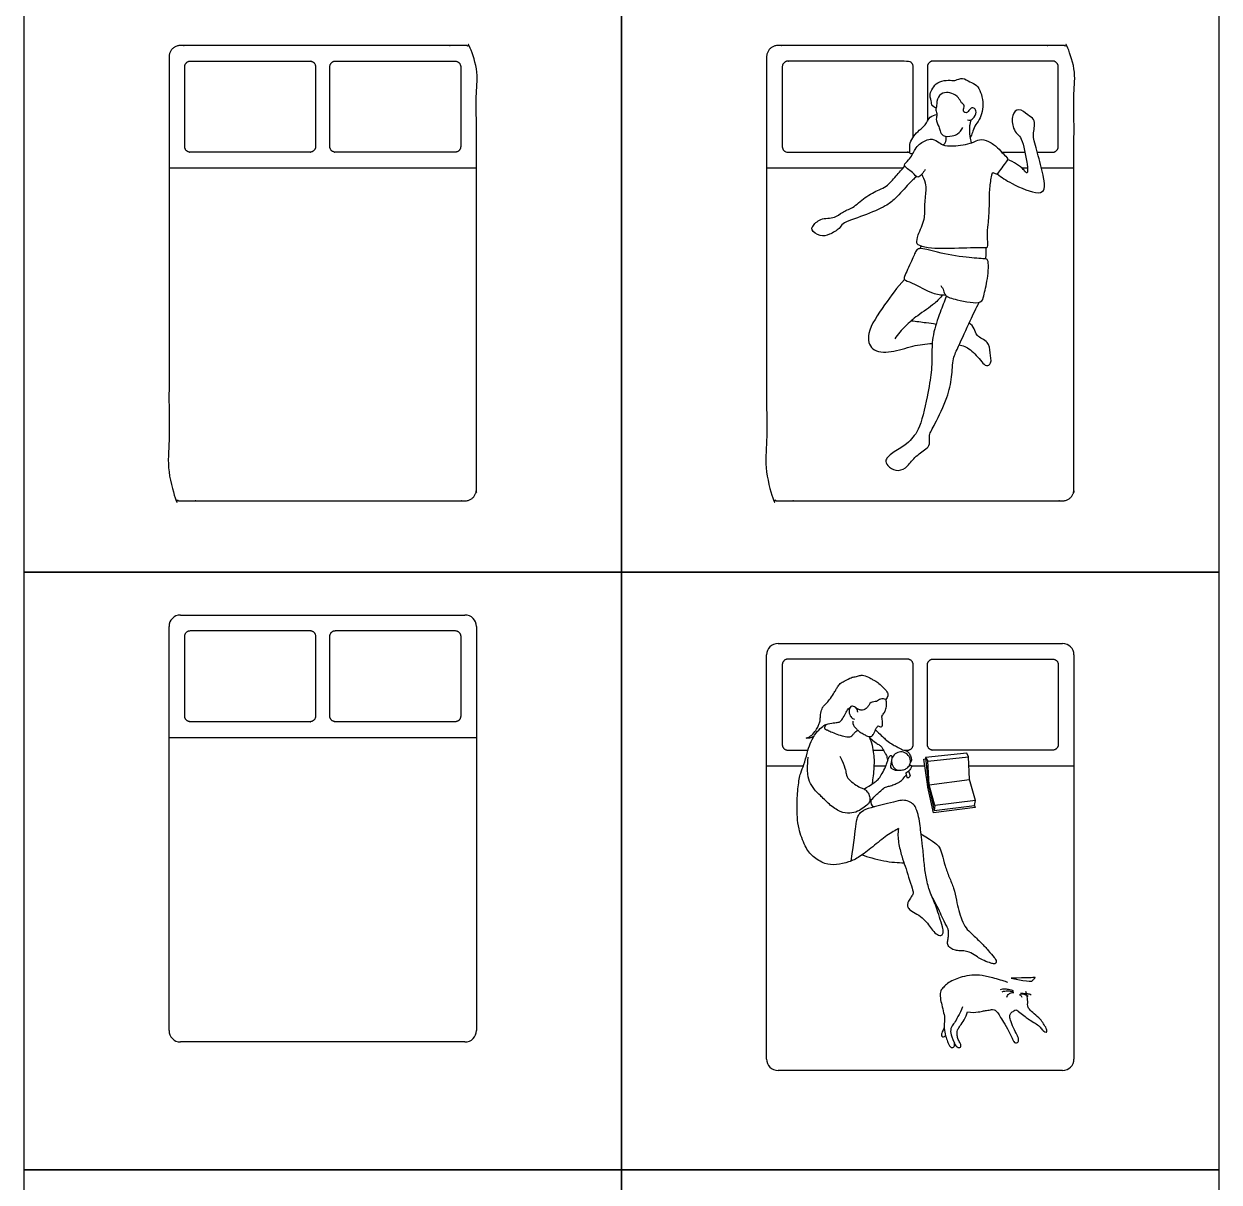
# Model space of a CAD drawing. Header units: millimetres. Extents: x 0 to 22.8, y -0.3 to 16.7.
# Drawn here: x 0.04 to 5.38, y 8.37 to 13.53 of the extents above; entities that cross this region are included whole.
import ezdxf

# ---------------------------------------------------------------- set-up
doc = ezdxf.new("R2010")
doc.units = ezdxf.units.MM
for name, color, linetype, true_color in [('AG-DIAGRAM', 7, 'Continuous', 0xfecc66), ('AG-FURNITURE', 7, 'Continuous', 0x66ccff), ('AG-PEOPLE', 7, 'Continuous', 0xfc6666), ('X-VIEWPORT', 7, 'Continuous', 0xfb0280), ('X-VPRT', 6, 'Continuous', 0xff00ff)]:
    doc.layers.add(name, color=color, linetype=linetype, true_color=true_color)

msp = doc.modelspace()

# ---------------------------------------------------------------- linework, layer by layer
at = {"layer": 'AG-DIAGRAM'}
msp.add_lwpolyline([(3.9946, 10.2236), (3.9955, 10.2236)], dxfattribs=at)
at = {"layer": 'AG-FURNITURE'}
for p, q in [((0.6913, 12.8919), (2.0629, 12.8919)), ((3.3583, 12.8919), (3.9679, 12.8919)), ((4.496, 12.8919), (4.5225, 12.8919)), ((4.5847, 12.8919), (4.7299, 12.8919)), ((0.6913, 10.3506), (2.0629, 10.3506)), ((3.8334, 10.2935), (3.8795, 10.2935))]:
    msp.add_line(p, q, dxfattribs=at)
for points in [[(3.3583, 10.2236), (3.5222, 10.2236)], [(3.8373, 10.2236), (3.8909, 10.2236)], [(4.0046, 10.2236), (4.0645, 10.2236)], [(4.2611, 10.2236), (4.7299, 10.2236)]]:
    msp.add_lwpolyline(points, dxfattribs=at)
for centre, start, end in [((0.7421, 10.8459), 90, 180), ((2.0121, 10.8459), 0, 90), ((3.4091, 10.7189), 90, 180), ((4.6791, 10.7189), 0, 90), ((0.7421, 9.0425), 180, 270), ((2.0121, 9.0425), 270, 360), ((3.4091, 8.9155), 180, 270), ((4.6791, 8.9155), 270, 360)]:
    msp.add_arc(centre, 0.0508, start, end, dxfattribs=at)
for points, weights, knots in [([(0.6913, 13.3872), (0.6913, 13.438), (0.7421, 13.438), (1.3771, 13.438), (2.0121, 13.438), (2.0629, 13.438), (2.0629, 13.3872), (2.0629, 12.4855), (2.0629, 11.4568), (2.0629, 11.406), (2.0121, 11.406), (1.3771, 11.406), (0.7421, 11.406), (0.6913, 11.406), (0.6913, 11.4568), (0.6913, 12.4855), (0.6913, 13.3872)], [1, 0.707106781187, 1, 1, 1, 0.707106781187, 1, 1, 1, 0.707106781187, 1, 1, 1, 0.707106781187, 1, 1, 1], [0, 0, 0, 3.141593, 3.141593, 58.697148, 58.697148, 61.838741, 61.838741, 137.572074, 137.572074, 140.713667, 140.713667, 196.269222, 196.269222, 199.410815, 199.410815, 275.144148, 275.144148, 275.144148]), ([(3.3583, 13.3872), (3.3583, 13.438), (3.4091, 13.438), (4.0441, 13.438), (4.6791, 13.438), (4.7299, 13.438), (4.7299, 13.3872), (4.7299, 12.4855), (4.7299, 11.4568), (4.7299, 11.406), (4.6791, 11.406), (4.0441, 11.406), (3.4091, 11.406), (3.3583, 11.406), (3.3583, 11.4568), (3.3583, 12.4855), (3.3583, 13.3872)], [1, 0.707106781187, 1, 1, 1, 0.707106781187, 1, 1, 1, 0.707106781187, 1, 1, 1, 0.707106781187, 1, 1, 1], [0, 0, 0, 3.141593, 3.141593, 58.697148, 58.697148, 61.838741, 61.838741, 137.572074, 137.572074, 140.713667, 140.713667, 196.269222, 196.269222, 199.410815, 199.410815, 275.144148, 275.144148, 275.144148]), ([(0.7865, 13.3682), (0.7611, 13.3682), (0.7611, 13.3428), (0.7611, 13.165), (0.7611, 12.9872), (0.7611, 12.9618), (0.7865, 12.9618), (1.0405, 12.9618), (1.3199, 12.9618), (1.3453, 12.9618), (1.3453, 12.9872), (1.3453, 13.165), (1.3453, 13.3428), (1.3453, 13.3682), (1.3199, 13.3682), (1.0405, 13.3682), (0.7865, 13.3682)], [1, 0.707106781187, 1, 1, 1, 0.707106781187, 1, 1, 1, 0.707106781187, 1, 1, 1, 0.707106781187, 1, 1, 1], [0, 0, 0, 1.570796, 1.570796, 19.070796, 19.070796, 20.641593, 20.641593, 44.641593, 44.641593, 46.212389, 46.212389, 63.712389, 63.712389, 65.283185, 65.283185, 89.283185, 89.283185, 89.283185]), ([(1.4342, 13.3682), (1.4088, 13.3682), (1.4088, 13.3428), (1.4088, 13.165), (1.4088, 12.9872), (1.4088, 12.9618), (1.4342, 12.9618), (1.739, 12.9618), (1.9676, 12.9618), (1.993, 12.9618), (1.993, 12.9872), (1.993, 13.165), (1.993, 13.3428), (1.993, 13.3682), (1.9676, 13.3682), (1.739, 13.3682), (1.4342, 13.3682)], [1, 0.707106781187, 1, 1, 1, 0.707106781187, 1, 1, 1, 0.707106781187, 1, 1, 1, 0.707106781187, 1, 1, 1], [0, 0, 0, 1.570796, 1.570796, 19.070796, 19.070796, 20.641593, 20.641593, 44.641593, 44.641593, 46.212389, 46.212389, 63.712389, 63.712389, 65.283185, 65.283185, 89.283185, 89.283185, 89.283185]), ([(4.0123, 13.0285), (4.0123, 13.1856), (4.0123, 13.3428), (4.0123, 13.3682), (3.9869, 13.3682), (3.7075, 13.3682), (3.4535, 13.3682), (3.4281, 13.3682), (3.4281, 13.3428), (3.4281, 13.165), (3.4281, 12.9872), (3.4281, 12.9618), (3.4535, 12.9618), (3.7075, 12.9618), (3.9869, 12.9618), (3.9921, 12.9618), (3.9969, 12.9638)], [1, 1, 1, 0.707106781187, 1, 1, 1, 0.707106781187, 1, 1, 1, 0.707106781187, 1, 1, 1, 0.922075093605, 0.885614384034], [48.242856, 48.242856, 48.242856, 63.712389, 63.712389, 65.283185, 65.283185, 89.283185, 89.283185, 90.853982, 90.853982, 108.353982, 108.353982, 109.924778, 109.924778, 133.924778, 133.924778, 134.342692, 134.342692, 134.342692]), ([(4.5662, 12.9618), (4.6012, 12.9618), (4.6346, 12.9618), (4.66, 12.9618), (4.66, 12.9872), (4.66, 13.165), (4.66, 13.3428), (4.66, 13.3682), (4.6346, 13.3682), (4.406, 13.3682), (4.1012, 13.3682), (4.0758, 13.3682), (4.0758, 13.3428), (4.0758, 13.2218), (4.0758, 13.1009)], [1, 1, 1, 0.707106781187, 1, 1, 1, 0.707106781187, 1, 1, 1, 0.707106781187, 1, 1, 1], [41.132572, 41.132572, 41.132572, 44.641593, 44.641593, 46.212389, 46.212389, 63.712389, 63.712389, 65.283185, 65.283185, 89.283185, 89.283185, 90.853982, 90.853982, 102.759155, 102.759155, 102.759155]), ([(0.7865, 10.8269), (0.7611, 10.8269), (0.7611, 10.8015), (0.7611, 10.6237), (0.7611, 10.4459), (0.7611, 10.4205), (0.7865, 10.4205), (1.0405, 10.4205), (1.3199, 10.4205), (1.3453, 10.4205), (1.3453, 10.4459), (1.3453, 10.6237), (1.3453, 10.8015), (1.3453, 10.8269), (1.3199, 10.8269), (1.0405, 10.8269), (0.7865, 10.8269)], [1, 0.707106781187, 1, 1, 1, 0.707106781187, 1, 1, 1, 0.707106781187, 1, 1, 1, 0.707106781187, 1, 1, 1], [0, 0, 0, 1.570796, 1.570796, 19.070796, 19.070796, 20.641593, 20.641593, 44.641593, 44.641593, 46.212389, 46.212389, 63.712389, 63.712389, 65.283185, 65.283185, 89.283185, 89.283185, 89.283185]), ([(1.4342, 10.8269), (1.4088, 10.8269), (1.4088, 10.8015), (1.4088, 10.6237), (1.4088, 10.4459), (1.4088, 10.4205), (1.4342, 10.4205), (1.739, 10.4205), (1.9676, 10.4205), (1.993, 10.4205), (1.993, 10.4459), (1.993, 10.6237), (1.993, 10.8015), (1.993, 10.8269), (1.9676, 10.8269), (1.739, 10.8269), (1.4342, 10.8269)], [1, 0.707106781187, 1, 1, 1, 0.707106781187, 1, 1, 1, 0.707106781187, 1, 1, 1, 0.707106781187, 1, 1, 1], [0, 0, 0, 1.570796, 1.570796, 19.070796, 19.070796, 20.641593, 20.641593, 44.641593, 44.641593, 46.212389, 46.212389, 63.712389, 63.712389, 65.283185, 65.283185, 89.283185, 89.283185, 89.283185]), ([(3.9728, 10.2935), (3.9799, 10.2935), (3.9869, 10.2935), (4.0123, 10.2935), (4.0123, 10.3189), (4.0123, 10.4967), (4.0123, 10.6745), (4.0123, 10.6999), (3.9869, 10.6999), (3.7075, 10.6999), (3.4535, 10.6999), (3.4281, 10.6999), (3.4281, 10.6745), (3.4281, 10.4967), (3.4281, 10.3189), (3.4281, 10.2935), (3.4535, 10.2935), (3.4978, 10.2935), (3.5428, 10.2935)], [1, 1, 1, 0.707106781187, 1, 1, 1, 0.707106781187, 1, 1, 1, 0.707106781187, 1, 1, 1, 0.707106781187, 1, 1, 1], [119.570458, 119.570458, 119.570458, 120.176519, 120.176519, 121.747315, 121.747315, 139.247315, 139.247315, 140.818112, 140.818112, 164.818112, 164.818112, 166.388908, 166.388908, 183.888908, 183.888908, 185.459704, 185.459704, 189.639434, 189.639434, 189.639434]), ([(4.1012, 10.6999), (4.0758, 10.6999), (4.0758, 10.6745), (4.0758, 10.4967), (4.0758, 10.3189), (4.0758, 10.2935), (4.1012, 10.2935), (4.406, 10.2935), (4.6346, 10.2935), (4.66, 10.2935), (4.66, 10.3189), (4.66, 10.4967), (4.66, 10.6745), (4.66, 10.6999), (4.6346, 10.6999), (4.406, 10.6999), (4.1012, 10.6999)], [1, 0.707106781187, 1, 1, 1, 0.707106781187, 1, 1, 1, 0.707106781187, 1, 1, 1, 0.707106781187, 1, 1, 1], [0, 0, 0, 1.570796, 1.570796, 19.070796, 19.070796, 20.641593, 20.641593, 44.641593, 44.641593, 46.212389, 46.212389, 63.712389, 63.712389, 65.283185, 65.283185, 89.283185, 89.283185, 89.283185])]:
    msp.add_rational_spline(points, weights, degree=2, knots=knots, dxfattribs=at)
for points in [[(4.4072, 12.9618), (4.4606, 12.9618), (4.5108, 12.9618)], [(0.7421, 10.8967), (1.3771, 10.8967), (2.0121, 10.8967)], [(0.6913, 9.0425), (0.6913, 9.9442), (0.6913, 10.8459)], [(2.0629, 10.8459), (2.0629, 9.9442), (2.0629, 9.0425)], [(3.4091, 10.7697), (4.0441, 10.7697), (4.6791, 10.7697)], [(3.3583, 8.9155), (3.3583, 9.8172), (3.3583, 10.7189)], [(4.7299, 10.7189), (4.7299, 9.8172), (4.7299, 8.9155)], [(2.0121, 8.9917), (1.3771, 8.9917), (0.7421, 8.9917)], [(4.6791, 8.8647), (4.0441, 8.8647), (3.4091, 8.8647)]]:
    msp.add_open_spline(points, degree=2, dxfattribs=at)
at = {"layer": 'AG-PEOPLE'}
for p, q in [((4.0432, 12.5315), (4.0473, 12.5432)), ((3.9792, 10.1918), (3.9817, 10.1827)), ((3.9792, 10.1918), (3.9845, 10.1723)), ((3.9919, 10.2007), (3.9989, 10.1797))]:
    msp.add_line(p, q, dxfattribs=at)
for points in [[(4.2867, 10.0473), (4.2887, 10.0381), (4.1023, 10.0143), (4.0779, 10.129), (4.0766, 10.1415), (4.0602, 10.2537), (4.0678, 10.2548)], [(4.2517, 10.2809), (4.0672, 10.2602)], [(4.0672, 10.2602), (4.081, 10.1352), (4.0833, 10.1237), (4.1053, 10.0241), (4.2867, 10.0473), (4.2903, 10.0684), (4.1092, 10.0463), (4.1053, 10.0241)], [(4.0672, 10.2602), (4.0777, 10.245)], [(4.0838, 10.1391), (4.0777, 10.245), (4.2595, 10.2646)], [(4.2595, 10.2646), (4.2517, 10.2809)], [(4.2903, 10.0684), (4.2634, 10.1624), (4.2595, 10.2646)], [(4.1092, 10.0463), (4.0838, 10.1391), (4.2634, 10.1624)]]:
    msp.add_lwpolyline(points, dxfattribs=at)
msp.add_arc((3.9578, 10.2439), 0.042, 327.733, 252.9583, dxfattribs=at)
for points, knots in [([(4.1155, 13.1602), (4.1079, 13.1614), (4.0917, 13.1709), (4.0976, 13.1856), (4.0825, 13.2152), (4.0965, 13.2403), (4.1118, 13.2701), (4.1491, 13.2839), (4.1847, 13.2825), (4.2023, 13.2808), (4.2337, 13.2988), (4.2654, 13.2727), (4.3014, 13.2644), (4.3319, 13.1863), (4.3131, 13.1057), (4.2845, 13.0808), (4.2781, 13.0488), (4.2706, 13.0352), (4.2671, 13.0284)], [0, 0, 0, 0, 0.274163, 0.48169, 0.795301, 1.094289, 1.419453, 1.774168, 2.111936, 2.351908, 2.671143, 3.018085, 3.353051, 3.856321, 4.371077, 4.71405, 5.029129, 5.304366, 5.304366, 5.304366, 5.304366]), ([(4.2553, 13.1065), (4.2588, 13.105), (4.2673, 13.1016), (4.2873, 13.1168), (4.2972, 13.1475), (4.284, 13.1584), (4.2739, 13.1625), (4.2604, 13.1477), (4.25, 13.1339), (4.2378, 13.1424), (4.2346, 13.1492), (4.2442, 13.1708), (4.2257, 13.1816), (4.2165, 13.2075), (4.1851, 13.227), (4.1525, 13.2305), (4.1194, 13.2125), (4.1166, 13.1708), (4.1162, 13.1605), (4.1107, 13.1489), (4.1223, 13.1286), (4.1102, 13.1095), (4.1279, 13.0758), (4.1311, 13.0579), (4.1428, 13.0292), (4.1877, 13.034), (4.2115, 13.0414), (4.2291, 13.0611), (4.2344, 13.0721)], [0, 0, 0, 0, 0.192378, 0.468, 0.779038, 0.996088, 1.166729, 1.415919, 1.640522, 1.833075, 1.986293, 2.239264, 2.481029, 2.776641, 3.11668, 3.440076, 3.772963, 4.12802, 4.3129, 4.503254, 4.763254, 5.020807, 5.359711, 5.615037, 5.903133, 6.265287, 6.558924, 6.905192, 6.905192, 6.905192, 6.905192]), ([(4.0119, 12.9572), (4.0078, 12.9555), (3.9939, 12.9514), (3.9997, 12.9774), (3.9918, 13.0057), (4.0389, 13.0633), (4.0678, 13.08), (4.0842, 13.1232), (4.1078, 13.128), (4.1184, 13.1293)], [0, 0, 0, 0, 0.208703, 0.456729, 0.768734, 1.24431, 1.586654, 1.952366, 2.276034, 2.276034, 2.276034, 2.276034]), ([(4.3874, 12.8653), (4.4079, 12.8489), (4.4465, 12.8216), (4.5686, 12.7688), (4.6037, 12.7964), (4.5946, 12.8533), (4.5725, 12.942), (4.5472, 13.0263), (4.5497, 13.0476), (4.5541, 13.0783), (4.5533, 13.111), (4.5234, 13.1261), (4.484, 13.1637), (4.4495, 13.1269), (4.4563, 13.0683), (4.4768, 13.0427), (4.4988, 13.0219), (4.5096, 12.9675), (4.5206, 12.9153), (4.5257, 12.8644), (4.5118, 12.8731), (4.5052, 12.8877), (4.4597, 12.9203), (4.4335, 12.9288)], [0, 0, 0, 0, 0.508778, 1.147168, 1.466036, 1.874534, 2.446556, 2.974518, 3.233877, 3.548577, 3.859219, 4.185695, 4.575544, 4.921905, 5.352505, 5.675569, 5.98056, 6.39665, 6.848528, 7.20588, 7.361043, 7.591896, 8.112684, 8.112684, 8.112684, 8.112684]), ([(4.2729, 13.0036), (4.2701, 13.0129), (4.2652, 13.0303), (4.2645, 13.0802), (4.2681, 13.0948), (4.2701, 13.103), (4.2733, 13.1072)], [0, 0, 0, 0, 0.309534, 0.705927, 0.925626, 1.134949, 1.134949, 1.134949, 1.134949]), ([(4.0652, 12.8845), (4.0616, 12.8768), (4.0519, 12.8644), (4.0319, 12.8425), (4.0114, 12.8731), (3.9601, 12.9033), (3.9964, 12.9261), (4.0213, 12.9757), (4.0373, 12.998), (4.0879, 13.0278), (4.1217, 13.0102), (4.1444, 12.9913), (4.1925, 12.9879), (4.2759, 12.9995), (4.3066, 13.023), (4.3511, 13.0112), (4.39, 12.9837), (4.4118, 12.9546), (4.4382, 12.9347), (4.4278, 12.9182), (4.3898, 12.8697), (4.3849, 12.8607), (4.3654, 12.8755), (4.3587, 12.8482), (4.3504, 12.7897), (4.3519, 12.7234), (4.3463, 12.6373), (4.3392, 12.595), (4.348, 12.5342), (4.3273, 12.5363), (4.2105, 12.5326), (4.0865, 12.5298), (4.0349, 12.5464), (4.0265, 12.5579), (4.0332, 12.5962), (4.0675, 12.6632), (4.0612, 12.7202), (4.0718, 12.7895), (4.0686, 12.8233), (4.058, 12.8513), (4.0507, 12.8634)], [0, 0, 0, 0, 0.289986, 0.555279, 0.877736, 1.27508, 1.585102, 2.012648, 2.324064, 2.740654, 3.077481, 3.377662, 3.772344, 4.297507, 4.643152, 5.011324, 5.407669, 5.761952, 6.061365, 6.294408, 6.748303, 6.907296, 7.137415, 7.387417, 7.831758, 8.31363, 8.836083, 9.237895, 9.647048, 9.843271, 10.458324, 11.127483, 11.518823, 11.704851, 12.0457, 12.541976, 12.983054, 13.454108, 13.79082, 14.164717, 14.164717, 14.164717, 14.164717]), ([(4.1455, 12.9947), (4.1493, 12.997), (4.1581, 13.0017), (4.1611, 13.0234), (4.1585, 13.0329)], [0, 0, 0, 0, 0.2086999, 0.5198915, 0.5198915, 0.5198915, 0.5198915]), ([(4.0272, 12.8531), (4.0156, 12.8425), (3.9927, 12.8223), (3.9331, 12.7529), (3.8887, 12.7198), (3.7944, 12.678), (3.6953, 12.6483), (3.6852, 12.6199), (3.6382, 12.593), (3.5984, 12.5819), (3.5555, 12.6139), (3.5633, 12.6324), (3.598, 12.6714), (3.6634, 12.6641), (3.6945, 12.697), (3.7455, 12.7121), (3.794, 12.7622), (3.8601, 12.7952), (3.8942, 12.8064), (3.9366, 12.8576), (3.9624, 12.8853), (3.9753, 12.9005)], [0, 0, 0, 0, 0.39321, 0.930126, 1.362069, 1.952566, 2.520998, 2.815996, 3.223865, 3.594973, 3.976119, 4.201198, 4.596508, 5.044434, 5.414459, 5.820935, 6.304049, 6.789886, 7.131693, 7.58573, 8.028516, 8.028516, 8.028516, 8.028516]), ([(4.3365, 12.4855), (4.3376, 12.4949), (4.3386, 12.5137), (4.3378, 12.5282), (4.337, 12.5354)], [0, 0, 0, 0, 0.3043437, 0.5711779, 0.5711779, 0.5711779, 0.5711779]), ([(4.1358, 12.367), (4.1403, 12.3597), (4.1496, 12.3453), (4.1528, 12.3186), (4.2076, 12.3017), (4.3193, 12.2798), (4.3274, 12.3247), (4.3458, 12.3927), (4.3518, 12.4843), (4.3275, 12.4866), (4.2424, 12.4912), (4.1274, 12.5116), (4.0414, 12.5374), (4.0232, 12.5219), (4.0053, 12.4761), (3.9743, 12.4104), (3.9681, 12.3907), (4.014, 12.3799), (4.0969, 12.3276), (4.1367, 12.3257), (4.1564, 12.3244)], [0, 0, 0, 0, 0.2889, 0.55675, 0.986394, 1.570182, 1.891814, 2.398797, 2.918022, 3.144294, 3.660861, 4.314895, 4.833147, 5.072757, 5.478644, 5.974843, 6.186472, 6.544497, 7.117019, 7.557571, 7.557571, 7.557571, 7.557571]), ([(3.973, 12.3936), (3.9407, 12.3583), (3.8871, 12.2845), (3.8011, 12.1611), (3.8214, 12.0713), (3.9184, 12.0657), (4.0089, 12.1003), (4.0681, 12.106), (4.0974, 12.1087)], [0, 0, 0, 0, 0.686274, 1.3778, 1.855861, 2.375922, 2.947164, 3.484726, 3.484726, 3.484726, 3.484726]), ([(4.1447, 12.3252), (4.133, 12.3116), (4.1093, 12.2843), (4.0303, 12.2329), (3.9774, 12.188), (3.9443, 12.1491), (3.9298, 12.1289)], [0, 0, 0, 0, 0.420667, 0.970514, 1.455911, 1.950107, 1.950107, 1.950107, 1.950107]), ([(4.1609, 12.3202), (4.1508, 12.2961), (4.1328, 12.247), (4.0972, 12.1503), (4.0955, 12.0651), (4.0955, 12.0253), (4.0939, 11.9752), (4.0761, 11.8716), (4.0421, 11.7248), (4.0118, 11.6918), (3.9835, 11.6563), (3.9293, 11.6279), (3.8825, 11.5902), (3.8978, 11.562), (3.9342, 11.5348), (3.983, 11.5505), (4.0113, 11.5955), (4.0613, 11.6339), (4.0873, 11.6487), (4.0853, 11.6862), (4.083, 11.7014), (4.113, 11.7547), (4.1671, 11.8667), (4.1862, 11.9551), (4.1878, 12.0433), (4.2163, 12.0957), (4.2668, 12.2131), (4.2931, 12.2648), (4.3068, 12.2919)], [0, 0, 0, 0, 0.507456, 1.092466, 1.617097, 1.970881, 2.359038, 2.962062, 3.66301, 4.036535, 4.407881, 4.869351, 5.284979, 5.569076, 5.940944, 6.323009, 6.743877, 7.196742, 7.498551, 7.826193, 8.04563, 8.473422, 9.121574, 9.678371, 10.196753, 10.642477, 11.281421, 11.828789, 11.828789, 11.828789, 11.828789]), ([(4.0037, 12.2097), (4.0257, 12.2072), (4.0696, 12.2017), (4.0997, 12.1974), (4.1147, 12.1952)], [0, 0, 0, 0, 0.466763, 0.853146, 0.853146, 0.853146, 0.853146]), ([(4.2176, 12.1016), (4.2262, 12.1001), (4.2449, 12.0965), (4.2965, 12.0603), (4.3343, 11.9987), (4.3655, 12.0212), (4.354, 12.0673), (4.3531, 12.1192), (4.2918, 12.1383), (4.2887, 12.1754), (4.2709, 12.1926), (4.2623, 12.2005)], [0, 0, 0, 0, 0.292614, 0.753108, 1.211572, 1.480749, 1.865646, 2.264216, 2.684071, 3.012206, 3.351655, 3.351655, 3.351655, 3.351655]), ([(3.9475, 9.9438), (3.933, 9.9362), (3.8979, 9.9168), (3.8305, 9.8614), (3.7708, 9.8146), (3.7264, 9.7938), (3.6686, 9.7804), (3.6195, 9.7831), (3.5616, 9.8192), (3.5301, 9.8583), (3.5011, 9.94), (3.4951, 9.9934), (3.493, 10.0456), (3.4979, 10.1346), (3.5097, 10.1962), (3.5244, 10.2253), (3.5395, 10.2833), (3.5515, 10.3224), (3.5712, 10.3616), (3.5973, 10.3921), (3.6207, 10.4086), (3.6258, 10.41), (3.6188, 10.4016), (3.6155, 10.395), (3.6177, 10.389), (3.6252, 10.3856), (3.6381, 10.3791), (3.6632, 10.3683), (3.6955, 10.3566), (3.724, 10.3515), (3.7346, 10.353), (3.7421, 10.3613), (3.7514, 10.373), (3.757, 10.378), (3.7658, 10.3824)], [0, 0, 0, 0, 1.333333, 2.666667, 4, 5.333333, 6.666667, 8, 9.333333, 10.666667, 12, 13, 14, 15, 16, 17, 18, 19, 20, 21, 22, 23, 24, 25, 26, 27, 28, 29, 30, 31, 32, 33, 34, 35, 35, 35, 35]), ([(4.4342, 9.2575), (4.425, 9.2616), (4.3721, 9.2767), (4.3189, 9.2895), (4.2749, 9.2912), (4.2277, 9.2821), (4.2001, 9.2715), (4.1693, 9.2566), (4.1529, 9.241), (4.1357, 9.2245), (4.132, 9.2043), (4.1354, 9.1721), (4.1444, 9.1418), (4.1526, 9.1019), (4.1534, 9.0883), (4.149, 9.0619), (4.1543, 9.0266), (4.1641, 8.9967), (4.1689, 8.983), (4.1767, 8.9716), (4.1821, 8.9668), (4.1901, 8.967), (4.1955, 8.9702), (4.1985, 8.9795), (4.1964, 8.9869)], [-20, -20, -20, -20, -18.823529, -17.647059, -16.470588, -15.294118, -14.117647, -12.941176, -11.764706, -10.588235, -9.411765, -8.235294, -7.058824, -5.882353, -4.705882, -3.529412, -2.352941, -1.176471, 0, 1, 2, 3, 4, 5, 5, 5, 5])]:
    msp.add_open_spline(points, degree=3, knots=knots, dxfattribs=at)
for points, degree in [([(3.5349, 10.347), (3.5459, 10.3522), (3.5602, 10.3584), (3.5795, 10.3827), (3.5887, 10.4007), (3.5952, 10.4165), (3.5983, 10.4311), (3.5978, 10.4508), (3.605, 10.482), (3.6149, 10.4931), (3.6279, 10.505), (3.6413, 10.5226), (3.6631, 10.5535), (3.6686, 10.5651), (3.6767, 10.5797), (3.6902, 10.595), (3.7088, 10.6027), (3.737, 10.6199), (3.7537, 10.6205), (3.773, 10.627), (3.788, 10.6296), (3.8232, 10.6148), (3.83, 10.6083), (3.8502, 10.6009), (3.8684, 10.5828), (3.8955, 10.5581), (3.9011, 10.5412), (3.8963, 10.5293), (3.8926, 10.5212), (3.8901, 10.5191)], 3), ([(3.7428, 10.4226), (3.7413, 10.4073), (3.7556, 10.3925), (3.7657, 10.3823), (3.7745, 10.3744), (3.7943, 10.3633), (3.8081, 10.3556), (3.8207, 10.353), (3.8279, 10.3561), (3.833, 10.3621), (3.8395, 10.3748), (3.8448, 10.3862), (3.8474, 10.3922), (3.8515, 10.3959), (3.8547, 10.4037), (3.8625, 10.3984), (3.8708, 10.3969), (3.8751, 10.4004), (3.8766, 10.4098), (3.873, 10.4393), (3.8726, 10.4464), (3.8759, 10.452), (3.8822, 10.4578), (3.8871, 10.4659), (3.8939, 10.4893), (3.8942, 10.5059), (3.8919, 10.5158), (3.8901, 10.5191)], 3), ([(3.8901, 10.5191), (3.882, 10.5226), (3.8721, 10.523), (3.8613, 10.5195), (3.8541, 10.5133), (3.8436, 10.5095), (3.8287, 10.5095), (3.8192, 10.5037), (3.8117, 10.4896), (3.8059, 10.4815), (3.7918, 10.4726), (3.7793, 10.4712), (3.7669, 10.4768), (3.7599, 10.481), (3.7548, 10.4838)], 3), ([(3.6236, 10.4089), (3.6358, 10.4121), (3.6575, 10.4165), (3.6804, 10.4173), (3.6895, 10.4234), (3.7045, 10.444), (3.7161, 10.4697), (3.7238, 10.4801), (3.7323, 10.486)], 3), ([(3.7548, 10.4838), (3.7483, 10.4893), (3.7373, 10.4913), (3.7304, 10.4852), (3.725, 10.4689), (3.7265, 10.4586), (3.7317, 10.4463), (3.7356, 10.4399), (3.7426, 10.4339), (3.7503, 10.4324)], 3), ([(3.7548, 10.4838), (3.7636, 10.4749), (3.7632, 10.4632)], 2), ([(3.5695, 10.3558), (3.5552, 10.346), (3.5349, 10.347)], 2), ([(3.8149, 10.3544), (3.827, 10.3297), (3.8387, 10.2739), (3.8378, 10.2128), (3.8312, 10.1534), (3.8273, 10.1411)], 3), ([(3.8171, 10.3498), (3.8396, 10.3305), (3.8514, 10.3222), (3.8657, 10.3145), (3.8717, 10.3081), (3.879, 10.2946), (3.8829, 10.2867), (3.8944, 10.271), (3.8952, 10.2588), (3.899, 10.2483)], 3), ([(3.8442, 10.3849), (3.8647, 10.3642), (3.8905, 10.3396), (3.9113, 10.3243), (3.934, 10.3116), (3.9493, 10.3041), (3.9597, 10.2974), (3.9698, 10.2941), (3.9847, 10.2906), (3.9889, 10.2866), (3.9987, 10.2731), (4.0045, 10.2543), (4.0055, 10.2482), (3.9994, 10.2379)], 3), ([(3.6857, 10.2665), (3.7099, 10.2167), (3.7118, 10.1849), (3.7227, 10.1642), (3.7512, 10.1415), (3.7779, 10.1256), (3.7909, 10.1221), (3.807, 10.1109), (3.8175, 10.0925), (3.8212, 10.0695), (3.8138, 10.0544), (3.7971, 10.041), (3.7635, 10.0185), (3.732, 10.0104), (3.6873, 10.0149), (3.637, 10.0507), (3.5934, 10.0976), (3.5794, 10.1077), (3.5514, 10.1442), (3.541, 10.184), (3.5402, 10.2192), (3.5442, 10.2619)], 3), ([(3.7926, 10.1202), (3.8273, 10.1411), (3.844, 10.152), (3.8594, 10.1661), (3.8734, 10.1873), (3.891, 10.2218), (3.8969, 10.2412), (3.9003, 10.2533), (3.906, 10.2653), (3.9089, 10.2692), (3.9139, 10.2706), (3.9174, 10.2679), (3.9177, 10.2613), (3.9156, 10.2477), (3.9104, 10.2194), (3.9123, 10.2145), (3.9257, 10.2055), (3.9376, 10.2034), (3.959, 10.2041), (3.9798, 10.2088), (3.9896, 10.2173), (3.9949, 10.2234), (3.9987, 10.2263), (4.0033, 10.226), (4.0061, 10.2222), (4.0001, 10.2099), (3.9945, 10.2028), (3.9862, 10.1951), (3.9792, 10.1918)], 3), ([(3.8169, 10.0617), (3.8302, 10.0777), (3.8575, 10.1047), (3.8786, 10.1224), (3.884, 10.1262), (3.8927, 10.1308), (3.9099, 10.1337), (3.9344, 10.1434), (3.9474, 10.1483), (3.964, 10.1614), (3.9727, 10.1718), (3.9817, 10.1827)], 3), ([(3.9845, 10.1723), (3.9862, 10.1713), (3.9909, 10.1713), (3.9946, 10.1734), (3.998, 10.1759), (3.9989, 10.1797)], 3), ([(3.9475, 9.9438), (3.9424, 9.9225), (3.9459, 9.8811), (3.961, 9.8179), (3.9766, 9.7765), (3.9915, 9.7281), (4.0095, 9.6708), (4.0143, 9.6582), (4.008, 9.6444), (3.9924, 9.6234), (3.9852, 9.6055), (3.9879, 9.5898), (4.0031, 9.5764), (4.0379, 9.5576), (4.0662, 9.5345), (4.0862, 9.5083), (4.1022, 9.4833), (4.1275, 9.4644), (4.1434, 9.469), (4.1477, 9.4802), (4.1455, 9.5014), (4.1291, 9.5497), (4.1164, 9.5931), (4.1037, 9.6219), (4.0845, 9.6656), (4.0681, 9.7293), (4.0613, 9.7896), (4.055, 9.8674), (4.0464, 9.9206), (4.0443, 9.9549), (4.037, 9.9978), (4.0258, 10.0344), (4.0167, 10.0508), (3.9926, 10.0663), (3.9662, 10.0718), (3.9413, 10.0664), (3.8821, 10.051), (3.8427, 10.0415), (3.7989, 10.0305), (3.7911, 10.0241)], 3), ([(3.824, 10.07), (3.8223, 10.0551), (3.8238, 10.0472), (3.8379, 10.0402)], 3), ([(3.7349, 9.7989), (3.7501, 9.8917), (3.7575, 9.9678), (3.7612, 9.988), (3.7691, 10.0075), (3.7792, 10.019), (3.7911, 10.0241)], 3), ([(4.0472, 9.9197), (4.1104, 9.8827), (4.132, 9.8605), (4.1409, 9.8302), (4.1541, 9.7781), (4.1724, 9.7265), (4.1948, 9.6784), (4.2054, 9.6229), (4.2153, 9.5787), (4.2289, 9.5346), (4.2469, 9.4982), (4.2724, 9.4758), (4.3174, 9.4334), (4.3478, 9.4), (4.3775, 9.3657), (4.3844, 9.352), (4.3822, 9.3407), (4.3708, 9.3404), (4.3563, 9.3434), (4.3173, 9.3591), (4.3021, 9.3694), (4.2668, 9.3915), (4.2453, 9.3982), (4.2202, 9.3982), (4.2012, 9.4002), (4.1785, 9.408), (4.1642, 9.427), (4.1661, 9.4416), (4.1706, 9.4621), (4.1704, 9.4851), (4.1671, 9.4986), (4.1614, 9.508), (4.1412, 9.549), (4.1141, 9.6104), (4.0931, 9.6468)], 3), ([(3.7843, 9.8264), (3.8066, 9.8181), (3.8855, 9.795), (3.9453, 9.7915), (3.9709, 9.7915)], 3), ([(4.4023, 9.2256), (4.4178, 9.2303), (4.4322, 9.2281), (4.4463, 9.2249), (4.4579, 9.2215)], 3), ([(4.4493, 9.2766), (4.5275, 9.2775), (4.5384, 9.278), (4.5546, 9.2792), (4.5568, 9.2793), (4.5568, 9.2782), (4.5543, 9.2767), (4.5455, 9.2671), (4.538, 9.2572), (4.4493, 9.2766)], 3), ([(4.2543, 9.1261), (4.2726, 9.1224), (4.3087, 9.1255), (4.3254, 9.1305), (4.3446, 9.1329), (4.3693, 9.1374), (4.3784, 9.1344), (4.3908, 9.1221), (4.4008, 9.1028), (4.4194, 9.0739), (4.4463, 9.0249), (4.4571, 9.0021), (4.4608, 8.9925), (4.4679, 8.9867), (4.4782, 8.9878), (4.4827, 8.995), (4.4833, 9.0077), (4.4766, 9.0213), (4.4594, 9.0543), (4.4447, 9.0928), (4.442, 9.108), (4.4463, 9.1199), (4.4623, 9.1318), (4.4712, 9.1362), (4.479, 9.1309), (4.5094, 9.1071), (4.5243, 9.095), (4.5507, 9.0787), (4.5731, 9.0654), (4.5858, 9.0486), (4.5949, 9.0383), (4.6064, 9.0335), (4.6102, 9.0378), (4.6083, 9.0509), (4.5932, 9.0731), (4.5817, 9.0932), (4.5512, 9.1169), (4.5277, 9.1397), (4.5224, 9.1531), (4.5237, 9.1658), (4.523, 9.1777), (4.5212, 9.1976), (4.5182, 9.2104), (4.5151, 9.2165)], 3), ([(4.4093, 9.2154), (4.4181, 9.2192), (4.4326, 9.2202), (4.4484, 9.2184), (4.4589, 9.217), (4.4601, 9.217)], 3), ([(4.4298, 9.1921), (4.4336, 9.2024), (4.4419, 9.2082), (4.4506, 9.2114), (4.4616, 9.2129)], 3), ([(4.4858, 9.2038), (4.4935, 9.2007), (4.497, 9.1942), (4.497, 9.1916)], 3), ([(4.4914, 9.207), (4.5044, 9.2059), (4.5166, 9.202), (4.5176, 9.2005), (4.5262, 9.1953)], 3), ([(4.4919, 9.2092), (4.5086, 9.2087), (4.5215, 9.2079), (4.5322, 9.2054), (4.5392, 9.2024)], 3), ([(4.233, 9.1486), (4.2279, 9.1332), (4.21, 9.1006), (4.1964, 9.0756), (4.1813, 9.0604), (4.177, 9.0313), (4.1861, 9.0108), (4.1964, 8.9869)], 3), ([(4.197, 8.9843), (4.2014, 8.975), (4.2086, 8.9683), (4.2179, 8.9663), (4.2244, 8.9678), (4.2265, 8.9747), (4.2235, 8.985), (4.2118, 9.0016), (4.2089, 9.0201), (4.2079, 9.041), (4.2111, 9.0468), (4.2212, 9.0624), (4.2402, 9.0898), (4.2517, 9.1133), (4.2543, 9.1261)], 3), ([(4.1507, 9.0568), (4.1423, 9.0368), (4.1369, 9.0277), (4.1395, 9.0153), (4.1489, 9.0137), (4.1529, 9.017), (4.1566, 9.0212)], 3)]:
    msp.add_open_spline(points, degree=degree, dxfattribs=at)
at = {"layer": 'X-VIEWPORT'}
for points in [[(0.0436, 11.0885), (0.0436, 8.4215), (2.7106, 8.4215), (2.7106, 11.0885)], [(2.7106, 11.0885), (2.7106, 8.4215), (5.3776, 8.4215), (5.3776, 11.0885)], [(0.0436, 8.4215), (0.0436, 5.7545), (2.7106, 5.7545), (2.7106, 8.4215)], [(2.7106, 8.4215), (2.7106, 5.7545), (5.3776, 5.7545), (5.3776, 8.4215)]]:
    msp.add_lwpolyline(points, close=True, dxfattribs=at)
at = {"layer": 'X-VPRT'}
for points in [[(0.0436, 13.7555), (0.0436, 11.0885), (2.7106, 11.0885), (2.7106, 13.7555)], [(2.7106, 13.7555), (2.7106, 11.0885), (5.3776, 11.0885), (5.3776, 13.7555)]]:
    msp.add_lwpolyline(points, close=True, dxfattribs=at)

doc.saveas('drawing.dxf')
